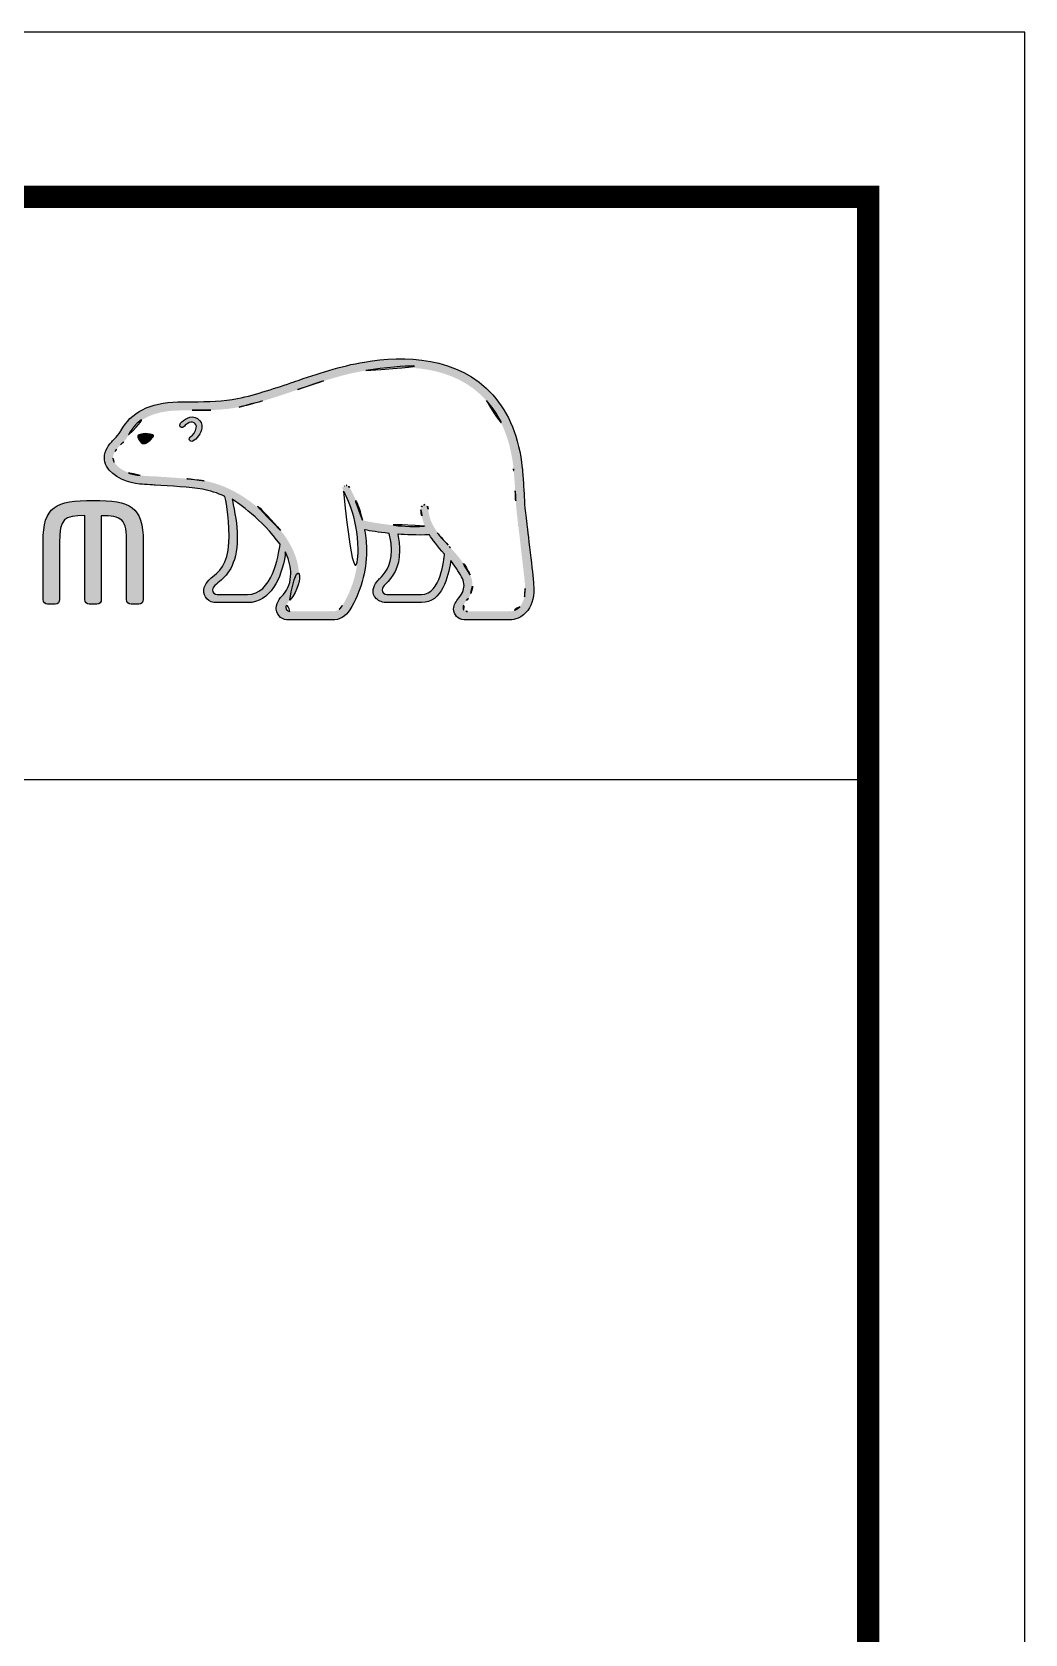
# Model space of a CAD drawing. Extents: x 16296660632 to 16296679194, y -37409619871 to -37409617011.
# Drawn here: x 16296679105.5 to 16296679194.4, y -37409617154.4 to -37409617010.8 of the extents above; entities that cross this region are included whole.
import ezdxf

# ---------------------------------------------------------------- set-up
doc = ezdxf.new("R2010")
doc.units = 0
doc.header["$LTSCALE"] = 10
doc.header["$MEASUREMENT"] = 0
doc.layers.get('0').update_dxf_attribs({"linetype": 'CONTINUOUS'})
doc.layers.add('레이어 1', color=7, linetype='CONTINUOUS')

msp = doc.modelspace()

# ---------------------------------------------------------------- hatches: boundary and pattern name
at = {"layer": '레이어 1'}
h = msp.add_hatch(color=5, dxfattribs=at)
h.dxf.hatch_style = 1
edge = h.paths.add_edge_path(flags=16)
edge.add_spline(control_points=[(16296679149.1553, -37409617062.320267), (16296679148.77717, -37409617062.738869), (16296679148.301979, -37409617062.742622), (16296679148.28142, -37409617062.742622), (16296679148.28142, -37409617062.742622), (16296679144.47489, -37409617062.742622), (16296679144.47489, -37409617062.742622), (16296679144.335039, -37409617062.742622), (16296679144.22817, -37409617062.707542), (16296679144.15897, -37409617062.639229), (16296679144.10121, -37409617062.582657), (16296679144.073139, -37409617062.496597), (16296679144.073139, -37409617062.389954), (16296679144.073139, -37409617062.175293), (16296679144.229851, -37409617061.977928), (16296679144.39632, -37409617061.76841), (16296679144.550659, -37409617061.570107), (16296679144.697281, -37409617061.382111), (16296679144.77936, -37409617061.151062), (16296679144.987711, -37409617060.590309), (16296679144.966419, -37409617059.992119), (16296679144.717621, -37409617059.465027), (16296679144.26815, -37409617058.511414), (16296679143.601271, -37409617057.762177), (16296679142.95492, -37409617057.038193), (16296679142.95492, -37409617057.038193), (16296679142.736019, -37409617056.797798), (16296679142.736019, -37409617056.795464), (16296679141.895821, -37409617055.859177), (16296679141.02754, -37409617054.890556), (16296679140.95904, -37409617053.577293), (16296679140.943371, -37409617053.317261), (16296679140.823179, -37409617053.160118), (16296679140.655979, -37409617053.167137), (16296679140.655979, -37409617053.167137), (16296679140.409719, -37409617053.285439), (16296679140.40436, -37409617053.285439), (16296679140.337709, -37409617053.358902), (16296679140.30052, -37409617053.4683), (16296679140.30052, -37409617053.594147), (16296679140.30052, -37409617053.594147), (16296679140.302641, -37409617053.638542), (16296679140.302641, -37409617053.63903), (16296679140.336309, -37409617054.113739), (16296679140.44949, -37409617054.579552), (16296679140.648491, -37409617055.063118), (16296679140.648491, -37409617055.063118), (16296679140.66791, -37409617055.111794), (16296679140.66791, -37409617055.111794), (16296679140.66791, -37409617055.111794), (16296679140.61644, -37409617055.113632), (16296679140.61644, -37409617055.113632), (16296679138.17275, -37409617055.210457), (16296679135.777031, -37409617054.749329), (16296679135.07246, -37409617054.579552), (16296679134.63796, -37409617052.831329), (16296679133.93318, -37409617051.672401), (16296679133.902769, -37409617051.623291), (16296679133.848049, -37409617051.532562), (16296679133.76059, -37409617051.462852), (16296679133.676399, -37409617051.43853), (16296679133.676399, -37409617051.43853), (16296679133.47061, -37409617051.469414), (16296679133.44537, -37409617051.472687), (16296679133.428061, -37409617051.498413), (16296679133.39205, -37409617051.547043), (16296679133.31254, -37409617051.653687), (16296679133.31254, -37409617051.653687), (16296679133.30274, -37409617051.739273), (16296679133.30274, -37409617051.739273), (16296679133.30274, -37409617051.739273), (16296679133.36772, -37409617051.969368), (16296679133.36772, -37409617051.969368), (16296679133.421049, -37409617052.061508), (16296679134.67585, -37409617054.259659), (16296679134.67585, -37409617057.171043), (16296679134.67585, -37409617058.966949), (16296679134.203951, -37409617060.661377), (16296679133.27326, -37409617062.20665), (16296679133.050871, -37409617062.577507), (16296679132.75786, -37409617062.742622), (16296679132.321989, -37409617062.742622), (16296679132.321989, -37409617062.742622), (16296679128.569691, -37409617062.742622), (16296679128.569691, -37409617062.742622), (16296679128.445299, -37409617062.742622), (16296679128.18573, -37409617062.655144), (16296679128.18573, -37409617062.383873), (16296679128.18573, -37409617062.234207), (16296679128.3244, -37409617061.988678), (16296679128.55546, -37409617061.730049), (16296679130.11915, -37409617059.988853), (16296679129.216999, -37409617057.269234), (16296679127.71735, -37409617055.477509), (16296679126.26889, -37409617053.749397), (16296679123.904961, -37409617051.574638), (16296679120.869659, -37409617051.034447), (16296679119.79397, -37409617050.846458), (16296679118.02636, -37409617050.741707), (16296679116.5987, -37409617050.657021), (16296679116.5987, -37409617050.657021), (16296679115.155661, -37409617050.571449), (16296679115.155661, -37409617050.571449), (16296679114.415079, -37409617050.514847), (16296679113.19113, -37409617050.059341), (16296679112.818609, -37409617049.354027), (16296679112.66124, -37409617049.061722), (16296679112.67901, -37409617048.765228), (16296679112.87636, -37409617048.424294), (16296679113.000549, -37409617048.218521), (16296679113.171021, -37409617048.041718), (16296679113.38546, -37409617047.826561), (16296679113.622561, -37409617047.586662), (16296679113.86647, -37409617047.33831), (16296679114.056379, -37409617047.010918), (16296679114.056379, -37409617047.010918), (16296679114.110849, -37409617046.908524), (16296679114.110849, -37409617046.908524), (16296679114.835529, -37409617045.522278), (16296679116.328381, -37409617044.790329), (16296679118.549681, -37409617044.731422), (16296679118.549681, -37409617044.731422), (16296679119.802401, -37409617044.717377), (16296679119.802401, -37409617044.717377), (16296679121.17787, -37409617044.710381), (16296679122.738569, -37409617044.702423), (16296679124.020941, -37409617044.426468), (16296679125.82202, -37409617044.039238), (16296679127.628929, -37409617043.421883), (16296679129.22353, -37409617042.878433), (16296679129.22353, -37409617042.878433), (16296679129.274509, -37409617042.861603), (16296679129.274509, -37409617042.861603), (16296679131.246759, -37409617042.187187), (16296679133.28636, -37409617041.489838), (16296679135.3713, -37409617041.150307), (16296679138.70804, -37409617040.597977), (16296679143.29022, -37409617040.616211), (16296679146.173071, -37409617043.852631), (16296679147.505541, -37409617045.351067), (16296679148.326321, -37409617047.411728), (16296679148.608801, -37409617049.978889), (16296679148.608801, -37409617049.978889), (16296679148.59807, -37409617049.970467), (16296679148.588209, -37409617049.961601), (16296679148.61112, -37409617050.012527), (16296679148.63266, -37409617050.300667), (16296679148.75144, -37409617051.93383), (16296679148.785589, -37409617052.71907), (16296679148.821621, -37409617053.530983), (16296679149.026911, -37409617055.037422), (16296679149.026911, -37409617055.037422), (16296679149.608721, -37409617060.075363), (16296679149.608721, -37409617060.075363), (16296679149.608721, -37409617060.075363), (16296679149.64333, -37409617060.687576), (16296679149.64333, -37409617060.687576), (16296679149.64333, -37409617061.410637), (16296679149.47965, -37409617061.960167), (16296679149.1553, -37409617062.320267)], knot_values=[0, 0, 0, 0, 1, 1, 1, 2, 2, 2, 3, 3, 3, 4, 4, 4, 5, 5, 5, 6, 6, 6, 7, 7, 7, 8, 8, 8, 9, 9, 9, 10, 10, 10, 11, 11, 11, 12, 12, 12, 13, 13, 13, 14, 14, 14, 15, 15, 15, 16, 16, 16, 17, 17, 17, 18, 18, 18, 19, 19, 19, 20, 20, 20, 21, 21, 21, 22, 22, 22, 23, 23, 23, 24, 24, 24, 25, 25, 25, 26, 26, 26, 27, 27, 27, 28, 28, 28, 29, 29, 29, 30, 30, 30, 31, 31, 31, 32, 32, 32, 33, 33, 33, 34, 34, 34, 35, 35, 35, 36, 36, 36, 37, 37, 37, 38, 38, 38, 39, 39, 39, 40, 40, 40, 41, 41, 41, 42, 42, 42, 43, 43, 43, 44, 44, 44, 45, 45, 45, 46, 46, 46, 47, 47, 47, 48, 48, 48, 49, 49, 49, 50, 50, 50, 51, 51, 51, 52, 52, 52, 53, 53, 53, 53], degree=3, periodic=0)
edge = h.paths.add_edge_path(flags=16)
edge.add_spline(control_points=[(16296679140.355709, -37409617061.231491), (16296679140.355709, -37409617061.231491), (16296679137.25049, -37409617061.231491), (16296679137.25049, -37409617061.231491), (16296679137.020861, -37409617061.231491), (16296679136.83939, -37409617061.048157), (16296679136.83939, -37409617060.814308), (16296679136.83939, -37409617060.6511), (16296679136.9811, -37409617060.443451), (16296679137.11511, -37409617060.300797), (16296679137.746731, -37409617059.696068), (16296679138.39282, -37409617058.863602), (16296679138.39282, -37409617057.283257), (16296679138.39282, -37409617057.283257), (16296679138.352831, -37409617056.565361), (16296679138.352831, -37409617056.562569), (16296679138.352831, -37409617056.562569), (16296679138.23871, -37409617055.864281), (16296679138.23871, -37409617055.864281), (16296679138.23871, -37409617055.864281), (16296679138.230749, -37409617055.820297), (16296679138.230749, -37409617055.820297), (16296679138.230749, -37409617055.820297), (16296679138.27659, -37409617055.823601), (16296679138.27659, -37409617055.823601), (16296679138.85561, -37409617055.865211), (16296679139.982269, -37409617055.927887), (16296679141.057949, -37409617055.876923), (16296679141.331079, -37409617056.311394), (16296679141.771179, -37409617056.870293), (16296679142.41379, -37409617057.614853), (16296679142.3843, -37409617057.985283), (16296679142.077511, -37409617061.231491), (16296679140.355709, -37409617061.231491)], knot_values=[0, 0, 0, 0, 1, 1, 1, 2, 2, 2, 3, 3, 3, 4, 4, 4, 5, 5, 5, 6, 6, 6, 7, 7, 7, 8, 8, 8, 9, 9, 9, 10, 10, 10, 11, 11, 11, 11], degree=3, periodic=0)
edge = h.paths.add_edge_path(flags=16)
edge.add_spline(control_points=[(16296679124.774389, -37409617061.231491), (16296679124.774389, -37409617061.231491), (16296679122.04871, -37409617061.231491), (16296679122.04871, -37409617061.231491), (16296679121.84433, -37409617061.231491), (16296679121.6245, -37409617061.063133), (16296679121.6245, -37409617060.814308), (16296679121.6245, -37409617060.663277), (16296679121.75124, -37409617060.476173), (16296679121.98229, -37409617060.290489), (16296679122.672131, -37409617059.740967), (16296679123.717421, -37409617058.909401), (16296679123.83061, -37409617056.61351), (16296679123.83061, -37409617056.61351), (16296679123.84626, -37409617055.987267), (16296679123.84626, -37409617055.987267), (16296679123.84626, -37409617055.010742), (16296679123.62248, -37409617053.831734), (16296679123.41017, -37409617052.778008), (16296679123.41017, -37409617052.778008), (16296679123.37553, -37409617052.670464), (16296679123.37553, -37409617052.670464), (16296679123.37553, -37409617052.670464), (16296679123.46487, -37409617052.740143), (16296679123.46487, -37409617052.740143), (16296679123.871281, -37409617052.990341), (16296679126.09749, -37409617054.4991), (16296679127.67737, -37409617056.728127), (16296679127.5464, -37409617057.783218), (16296679126.9515, -37409617061.231491), (16296679124.774389, -37409617061.231491)], knot_values=[0, 0, 0, 0, 1, 1, 1, 2, 2, 2, 3, 3, 3, 4, 4, 4, 5, 5, 5, 6, 6, 6, 7, 7, 7, 8, 8, 8, 9, 9, 9, 10, 10, 10, 10], degree=3, periodic=0)
edge = h.paths.add_edge_path()
edge.add_spline(control_points=[(16296679150.37808, -37409617059.999153), (16296679150.377119, -37409617059.992119), (16296679149.79907, -37409617054.932663), (16296679149.79907, -37409617054.932663), (16296679149.585079, -37409617053.420624), (16296679149.55422, -37409617052.614319), (16296679149.526409, -37409617051.899696), (16296679149.526409, -37409617051.899696), (16296679149.38331, -37409617049.902184), (16296679149.38331, -37409617049.900772), (16296679149.07884, -37409617047.166679), (16296679148.193979, -37409617044.958237), (16296679146.752069, -37409617043.343307), (16296679143.63726, -37409617039.843559), (16296679138.774929, -37409617039.80661), (16296679135.242929, -37409617040.388901), (16296679133.07683, -37409617040.747162), (16296679131.006371, -37409617041.45385), (16296679129.004629, -37409617042.138527), (16296679129.004629, -37409617042.138527), (16296679128.940121, -37409617042.161438), (16296679128.940121, -37409617042.161438), (16296679127.37524, -37409617042.695068), (16296679125.59939, -37409617043.302628), (16296679123.856791, -37409617043.673927), (16296679122.65951, -37409617043.929771), (16296679121.160101, -37409617043.941467), (16296679119.835581, -37409617043.948486), (16296679119.835581, -37409617043.948486), (16296679118.52467, -37409617043.964394), (16296679118.52467, -37409617043.964394), (16296679116.00569, -37409617044.026604), (16296679114.289949, -37409617044.898857), (16296679113.42334, -37409617046.55587), (16296679113.42334, -37409617046.55587), (16296679113.384291, -37409617046.627403), (16296679113.384291, -37409617046.627403), (16296679113.24094, -37409617046.878593), (16296679113.02837, -37409617047.091843), (16296679112.83803, -37409617047.282669), (16296679112.62826, -37409617047.494057), (16296679112.391859, -37409617047.731163), (16296679112.211321, -37409617048.037956), (16296679112.030069, -37409617048.345261), (16296679111.93866, -37409617048.656723), (16296679111.93866, -37409617048.962578), (16296679111.93866, -37409617049.219833), (16296679112.003189, -37409617049.472366), (16296679112.132759, -37409617049.713699), (16296679112.668261, -37409617050.724861), (16296679114.19573, -37409617051.270622), (16296679115.107241, -37409617051.33564), (16296679115.107241, -37409617051.33564), (16296679116.449039, -37409617051.419838), (16296679116.481079, -37409617051.422653), (16296679117.82266, -37409617051.498413), (16296679119.65996, -37409617051.604568), (16296679120.73263, -37409617051.793991), (16296679121.359819, -37409617051.904839), (16296679122.072559, -37409617052.129784), (16296679122.729191, -37409617052.438942), (16296679122.77597, -37409617052.609177), (16296679123.116899, -37409617054.124969), (16296679123.116899, -37409617055.988213), (16296679123.116899, -37409617055.988213), (16296679123.102409, -37409617056.579399), (16296679123.102409, -37409617056.579399), (16296679123.0035, -37409617058.544144), (16296679122.146919, -37409617059.230713), (16296679121.519279, -37409617059.733017), (16296679121.45566, -37409617059.783073), (16296679120.89632, -37409617060.247467), (16296679120.856091, -37409617060.806374), (16296679120.82757, -37409617061.122528), (16296679120.918051, -37409617061.410637), (16296679121.11006, -37409617061.617813), (16296679121.318159, -37409617061.8423), (16296679121.634569, -37409617061.955933), (16296679122.04871, -37409617061.955933), (16296679122.04871, -37409617061.955933), (16296679124.774389, -37409617061.955933), (16296679124.774389, -37409617061.955933), (16296679126.81447, -37409617061.955933), (16296679127.82374, -37409617059.759216), (16296679128.13077, -37409617057.70137), (16296679128.13077, -37409617057.70137), (16296679128.137091, -37409617057.411873), (16296679128.137091, -37409617057.411873), (16296679128.137091, -37409617057.411873), (16296679128.221291, -37409617057.556847), (16296679128.221291, -37409617057.556847), (16296679128.482929, -37409617058.139107), (16296679128.640341, -37409617058.835052), (16296679128.640341, -37409617059.359306), (16296679128.640341, -37409617060.095009), (16296679128.41256, -37409617060.737633), (16296679127.979931, -37409617061.216507), (16296679127.870741, -37409617061.324577), (16296679127.32518, -37409617061.889999), (16296679127.32518, -37409617062.454514), (16296679127.32518, -37409617062.454514), (16296679127.330099, -37409617062.547592), (16296679127.330099, -37409617062.547592), (16296679127.40749, -37409617063.214523), (16296679127.947201, -37409617063.512421), (16296679128.448561, -37409617063.512421), (16296679128.448561, -37409617063.512421), (16296679132.321989, -37409617063.512421), (16296679132.321989, -37409617063.512421), (16296679133.021179, -37409617063.512421), (16296679133.578409, -37409617063.197647), (16296679133.93643, -37409617062.603706), (16296679134.922119, -37409617060.967247), (16296679135.421591, -37409617059.190033), (16296679135.421591, -37409617057.323013), (16296679135.421591, -37409617056.740257), (16296679135.36664, -37409617056.118248), (16296679135.259069, -37409617055.472816), (16296679135.259069, -37409617055.472816), (16296679135.24972, -37409617055.421379), (16296679135.24972, -37409617055.421379), (16296679135.24972, -37409617055.421379), (16296679135.301149, -37409617055.432137), (16296679135.301149, -37409617055.432137), (16296679135.7672, -37409617055.522408), (16296679136.51692, -37409617055.652412), (16296679137.44339, -37409617055.752502), (16296679137.44339, -37409617055.752502), (16296679137.47032, -37409617055.755783), (16296679137.47032, -37409617055.755783), (16296679137.47032, -37409617055.755783), (16296679137.594959, -37409617056.465736), (16296679137.594959, -37409617056.465736), (16296679137.594959, -37409617056.465736), (16296679137.62229, -37409617056.634087), (16296679137.62229, -37409617056.636902), (16296679137.62229, -37409617056.636902), (16296679137.65925, -37409617057.26503), (16296679137.65925, -37409617057.26503), (16296679137.65925, -37409617058.772392), (16296679136.974541, -37409617059.428093), (16296679136.60648, -37409617059.779778), (16296679136.60132, -37409617059.784477), (16296679136.087811, -37409617060.306389), (16296679136.03216, -37409617060.769409), (16296679136.03216, -37409617060.769409), (16296679136.01438, -37409617060.911598), (16296679136.01438, -37409617060.911598), (16296679136.01438, -37409617061.057053), (16296679136.051781, -37409617061.342339), (16296679136.30621, -37409617061.605186), (16296679136.530251, -37409617061.838577), (16296679136.877041, -37409617061.955933), (16296679137.338181, -37409617061.955933), (16296679137.338181, -37409617061.955933), (16296679140.355709, -37409617061.955933), (16296679140.355709, -37409617061.955933), (16296679142.18836, -37409617061.955933), (16296679142.74, -37409617059.625931), (16296679142.962379, -37409617058.320107), (16296679142.962379, -37409617058.320107), (16296679142.9727, -37409617058.18544), (16296679142.9727, -37409617058.18544), (16296679142.9727, -37409617058.18544), (16296679143.04517, -37409617058.284119), (16296679143.04517, -37409617058.284119), (16296679143.467739, -37409617058.82383), (16296679143.838369, -37409617059.423866), (16296679144.016781, -37409617059.797112), (16296679144.11055, -37409617059.991173), (16296679144.16107, -37409617060.206787), (16296679144.16107, -37409617060.422867), (16296679144.16107, -37409617060.422867), (16296679144.092791, -37409617060.859688), (16296679144.092791, -37409617060.859688), (16296679144.022169, -37409617061.096802), (16296679143.86035, -37409617061.315224), (16296679143.70204, -37409617061.526611), (16296679143.46981, -37409617061.82827), (16296679143.23035, -37409617062.141144), (16296679143.23035, -37409617062.520912), (16296679143.23035, -37409617062.520912), (16296679143.252831, -37409617062.729973), (16296679143.252831, -37409617062.729973), (16296679143.36318, -37409617063.234154), (16296679143.77173, -37409617063.512421), (16296679144.402399, -37409617063.512421), (16296679144.402399, -37409617063.512421), (16296679148.279551, -37409617063.512421), (16296679148.279551, -37409617063.512421), (16296679148.364651, -37409617063.512421), (16296679149.12233, -37409617063.493713), (16296679149.715811, -37409617062.85157), (16296679150.189569, -37409617062.338539), (16296679150.419689, -37409617061.633217), (16296679150.419689, -37409617060.69693), (16296679150.419689, -37409617060.69693), (16296679150.378531, -37409617060.002403), (16296679150.37808, -37409617059.999153)], knot_values=[0, 0, 0, 0, 1, 1, 1, 2, 2, 2, 3, 3, 3, 4, 4, 4, 5, 5, 5, 6, 6, 6, 7, 7, 7, 8, 8, 8, 9, 9, 9, 10, 10, 10, 11, 11, 11, 12, 12, 12, 13, 13, 13, 14, 14, 14, 15, 15, 15, 16, 16, 16, 17, 17, 17, 18, 18, 18, 19, 19, 19, 20, 20, 20, 21, 21, 21, 22, 22, 22, 23, 23, 23, 24, 24, 24, 25, 25, 25, 26, 26, 26, 27, 27, 27, 28, 28, 28, 29, 29, 29, 30, 30, 30, 31, 31, 31, 32, 32, 32, 33, 33, 33, 34, 34, 34, 35, 35, 35, 36, 36, 36, 37, 37, 37, 38, 38, 38, 39, 39, 39, 40, 40, 40, 41, 41, 41, 42, 42, 42, 43, 43, 43, 44, 44, 44, 45, 45, 45, 46, 46, 46, 47, 47, 47, 48, 48, 48, 49, 49, 49, 50, 50, 50, 51, 51, 51, 52, 52, 52, 53, 53, 53, 54, 54, 54, 55, 55, 55, 56, 56, 56, 57, 57, 57, 58, 58, 58, 59, 59, 59, 60, 60, 60, 61, 61, 61, 62, 62, 62, 63, 63, 63, 64, 64, 64, 65, 65, 65, 66, 66, 66, 66], degree=3, periodic=0)
edge = h.paths.add_edge_path(flags=0)
edge.add_spline(control_points=[(16296679115.0413, -37409617046.914574), (16296679115.0413, -37409617046.914574), (16296679115.605339, -37409617046.659691), (16296679116.304079, -37409617046.929077), (16296679116.304079, -37409617046.929077), (16296679116.390591, -37409617046.966019), (16296679116.27788, -37409617047.125511), (16296679115.937639, -37409617047.582916), (16296679115.602301, -37409617047.68161), (16296679115.602301, -37409617047.68161), (16296679115.602301, -37409617047.68161), (16296679115.35935, -37409617047.767181), (16296679115.22279, -37409617047.601608), (16296679114.94684, -37409617047.277992), (16296679114.938431, -37409617047.089508), (16296679114.938431, -37409617047.089508), (16296679114.938431, -37409617047.089508), (16296679114.909889, -37409617046.949661), (16296679115.0413, -37409617046.914574)], knot_values=[0, 0, 0, 0, 1, 1, 1, 2, 2, 2, 3, 3, 3, 4, 4, 4, 5, 5, 5, 6, 6, 6, 6], degree=3, periodic=0)
edge = h.paths.add_edge_path(flags=0)
edge.add_spline(control_points=[(16296679118.76342, -37409617045.877243), (16296679118.678989, -37409617045.969391), (16296679118.672449, -37409617046.122803), (16296679118.76342, -37409617046.20369), (16296679118.85042, -37409617046.282257), (16296679119.00123, -37409617046.261703), (16296679119.085421, -37409617046.169113), (16296679119.13032, -37409617046.122803), (16296679119.59334, -37409617045.573257), (16296679119.992741, -37409617045.854332), (16296679120.138651, -37409617045.959106), (16296679120.19899, -37409617046.107826), (16296679120.177481, -37409617046.300034), (16296679120.143339, -37409617046.608231), (16296679119.87606, -37409617046.958092), (16296679119.68922, -37409617047.077812), (16296679119.58469, -37409617047.141434), (16296679119.515711, -37409617047.277992), (16296679119.565269, -37409617047.388367), (16296679119.614389, -37409617047.49826), (16296679119.754219, -37409617047.531021), (16296679119.866461, -37409617047.478622), (16296679120.20085, -37409617047.318672), (16296679120.622499, -37409617046.784569), (16296679120.68025, -37409617046.286484), (16296679120.71859, -37409617045.939453), (16296679120.562851, -37409617045.656036), (16296679120.285509, -37409617045.464767), (16296679119.68922, -37409617045.041489), (16296679119.01339, -37409617045.607849), (16296679118.76342, -37409617045.877243)], knot_values=[0, 0, 0, 0, 1, 1, 1, 2, 2, 2, 3, 3, 3, 4, 4, 4, 5, 5, 5, 6, 6, 6, 7, 7, 7, 8, 8, 8, 9, 9, 9, 10, 10, 10, 10], degree=3, periodic=0)
edge = h.paths.add_edge_path(flags=0)
edge.add_spline(control_points=[(16296679118.68718, -37409617046.290222), (16296679118.68718, -37409617046.290222), (16296679118.68718, -37409617046.290222), (16296679118.68718, -37409617046.290222), (16296679118.68718, -37409617046.290222), (16296679118.68718, -37409617046.290222), (16296679118.68718, -37409617046.290222)], knot_values=[0, 0, 0, 0, 1, 1, 1, 2, 2, 2, 2], degree=3, periodic=0)
h = msp.add_hatch(color=5, dxfattribs=at)
h.dxf.hatch_style = 2
edge = h.paths.add_edge_path()
edge.add_spline(control_points=[(16296679118.76342, -37409617045.877243), (16296679118.678989, -37409617045.969391), (16296679118.672449, -37409617046.122803), (16296679118.76342, -37409617046.20369), (16296679118.85042, -37409617046.282257), (16296679119.00123, -37409617046.261703), (16296679119.085421, -37409617046.169113), (16296679119.13032, -37409617046.122803), (16296679119.59334, -37409617045.573257), (16296679119.992741, -37409617045.854332), (16296679120.138651, -37409617045.959106), (16296679120.19899, -37409617046.107826), (16296679120.177481, -37409617046.300034), (16296679120.143339, -37409617046.608231), (16296679119.87606, -37409617046.958092), (16296679119.68922, -37409617047.077812), (16296679119.58469, -37409617047.141434), (16296679119.515711, -37409617047.277992), (16296679119.565269, -37409617047.388367), (16296679119.614389, -37409617047.49826), (16296679119.754219, -37409617047.531021), (16296679119.866461, -37409617047.478622), (16296679120.20085, -37409617047.318672), (16296679120.622499, -37409617046.784569), (16296679120.68025, -37409617046.286484), (16296679120.71859, -37409617045.939453), (16296679120.562851, -37409617045.656036), (16296679120.285509, -37409617045.464767), (16296679119.68922, -37409617045.041489), (16296679119.01339, -37409617045.607849), (16296679118.76342, -37409617045.877243)], knot_values=[0, 0, 0, 0, 1, 1, 1, 2, 2, 2, 3, 3, 3, 4, 4, 4, 5, 5, 5, 6, 6, 6, 7, 7, 7, 8, 8, 8, 9, 9, 9, 10, 10, 10, 10], degree=3, periodic=0)
h = msp.add_hatch(color=5, dxfattribs=at)
h.dxf.hatch_style = 2
edge = h.paths.add_edge_path()
edge.add_spline(control_points=[(16296679115.0413, -37409617046.914574), (16296679115.0413, -37409617046.914574), (16296679115.605339, -37409617046.659691), (16296679116.304079, -37409617046.929077), (16296679116.304079, -37409617046.929077), (16296679116.390591, -37409617046.966019), (16296679116.27788, -37409617047.125511), (16296679115.937639, -37409617047.582916), (16296679115.602301, -37409617047.68161), (16296679115.602301, -37409617047.68161), (16296679115.602301, -37409617047.68161), (16296679115.35935, -37409617047.767181), (16296679115.22279, -37409617047.601608), (16296679114.94684, -37409617047.277992), (16296679114.938431, -37409617047.089508), (16296679114.938431, -37409617047.089508), (16296679114.938431, -37409617047.089508), (16296679114.909889, -37409617046.949661), (16296679115.0413, -37409617046.914574)], knot_values=[0, 0, 0, 0, 1, 1, 1, 2, 2, 2, 3, 3, 3, 4, 4, 4, 5, 5, 5, 6, 6, 6, 6], degree=3, periodic=0)
h = msp.add_hatch(color=5, dxfattribs=at)
h.dxf.hatch_style = 2
edge = h.paths.add_edge_path()
edge.add_spline(control_points=[(16296679106.44565, -37409617056.48304), (16296679106.44565, -37409617056.48304), (16296679106.44565, -37409617061.683769), (16296679106.44565, -37409617061.683769), (16296679106.44565, -37409617061.908707), (16296679106.622419, -37409617062.091568), (16296679106.839451, -37409617062.091568), (16296679106.839451, -37409617062.091568), (16296679107.535351, -37409617062.091568), (16296679107.535351, -37409617062.091568), (16296679107.78089, -37409617062.091568), (16296679107.92775, -37409617061.884857), (16296679107.92775, -37409617061.683769), (16296679107.92775, -37409617061.683769), (16296679107.92775, -37409617056.611656), (16296679107.92775, -37409617056.611656), (16296679107.92775, -37409617054.375153), (16296679108.307051, -37409617054.1577), (16296679110.19838, -37409617054.15255), (16296679110.19838, -37409617054.290047), (16296679110.19838, -37409617061.683769), (16296679110.19838, -37409617061.683769), (16296679110.19838, -37409617061.91713), (16296679110.366289, -37409617062.091568), (16296679110.588909, -37409617062.091568), (16296679110.588909, -37409617062.091568), (16296679111.27268, -37409617062.091568), (16296679111.27268, -37409617062.091568), (16296679111.51726, -37409617062.091568), (16296679111.66367, -37409617061.884857), (16296679111.66367, -37409617061.683769), (16296679111.66367, -37409617061.683769), (16296679111.66367, -37409617054.312973), (16296679111.66367, -37409617054.167053), (16296679112.548519, -37409617054.170311), (16296679113.17009, -37409617054.243271), (16296679113.50659, -37409617054.579552), (16296679113.86109, -37409617054.933571), (16296679113.930321, -37409617055.593964), (16296679113.930321, -37409617056.611656), (16296679113.930321, -37409617056.611656), (16296679113.930321, -37409617061.683769), (16296679113.930321, -37409617061.683769), (16296679113.930321, -37409617061.90451), (16296679114.11109, -37409617062.091568), (16296679114.32482, -37409617062.091568), (16296679114.32482, -37409617062.091568), (16296679115.02401, -37409617062.091568), (16296679115.02401, -37409617062.091568), (16296679115.2665, -37409617062.091568), (16296679115.416389, -37409617061.88018), (16296679115.416389, -37409617061.683769), (16296679115.416389, -37409617061.683769), (16296679115.416389, -37409617056.48304), (16296679115.416389, -37409617056.48304), (16296679115.416389, -37409617053.330833), (16296679114.29862, -37409617052.796707), (16296679110.939211, -37409617052.796707), (16296679107.567631, -37409617052.796707), (16296679106.44565, -37409617053.330833), (16296679106.44565, -37409617056.48304)], knot_values=[0, 0, 0, 0, 1, 1, 1, 2, 2, 2, 3, 3, 3, 4, 4, 4, 5, 5, 5, 6, 6, 6, 7, 7, 7, 8, 8, 8, 9, 9, 9, 10, 10, 10, 11, 11, 11, 12, 12, 12, 13, 13, 13, 14, 14, 14, 15, 15, 15, 16, 16, 16, 17, 17, 17, 18, 18, 18, 19, 19, 19, 20, 20, 20, 20], degree=3, periodic=0)

# ---------------------------------------------------------------- linework, layer by layer
at = {"color": 5}
msp.add_line((16296679124.65361, -37409617061.955948), (16296679124.65361, -37409617061.955948), dxfattribs=at)
at = {"color": 5, "ltscale": 40}
msp.add_line((16296679180.380671, -37409617077.829491), (16296679041.65653, -37409617077.829491), dxfattribs=at)
at = {"ltscale": 0.5}
msp.add_lwpolyline([(16296678326.422911, -37409617646.81292), (16296679194.422911, -37409617646.81292), (16296679194.422911, -37409617010.81292), (16296678326.422911, -37409617010.81292)], close=True, dxfattribs=at)
at = {"color": 5, "linetype": 'ByBlock', "lineweight": 200, "const_width": 2}
msp.add_lwpolyline([(16296678340.380501, -37409617619.579964), (16296679180.380501, -37409617619.579964), (16296679180.380501, -37409617025.579964), (16296678340.380501, -37409617025.579964)], close=True, dxfattribs=at)
at = {"layer": '레이어 1', "color": 5}
for points, knots in [([(16296679150.37808, -37409617059.999161), (16296679150.377119, -37409617059.992126), (16296679149.79907, -37409617054.932671), (16296679149.79907, -37409617054.932671), (16296679149.585079, -37409617053.420631), (16296679149.55422, -37409617052.614326), (16296679149.526409, -37409617051.899719), (16296679149.526409, -37409617051.899719), (16296679149.38331, -37409617049.902184), (16296679149.38331, -37409617049.90078), (16296679149.07884, -37409617047.166687), (16296679148.193979, -37409617044.958252), (16296679146.752069, -37409617043.343323), (16296679143.63726, -37409617039.843567), (16296679138.774929, -37409617039.806618), (16296679135.242929, -37409617040.388924), (16296679133.07683, -37409617040.747177), (16296679131.006371, -37409617041.453873), (16296679129.004629, -37409617042.13855), (16296679129.004629, -37409617042.13855), (16296679128.940121, -37409617042.161453), (16296679128.940121, -37409617042.161453), (16296679127.37524, -37409617042.695091), (16296679125.59939, -37409617043.302643), (16296679123.856791, -37409617043.673943), (16296679122.65951, -37409617043.929787), (16296679121.160101, -37409617043.941483), (16296679119.835581, -37409617043.948509), (16296679119.835581, -37409617043.948509), (16296679118.52467, -37409617043.964401), (16296679118.52467, -37409617043.964401), (16296679116.00569, -37409617044.026611), (16296679114.289949, -37409617044.898872), (16296679113.42334, -37409617046.555893), (16296679113.42334, -37409617046.555893), (16296679113.384291, -37409617046.627411), (16296679113.384291, -37409617046.627411), (16296679113.24094, -37409617046.878593), (16296679113.02837, -37409617047.091858), (16296679112.83803, -37409617047.282677), (16296679112.62826, -37409617047.49408), (16296679112.391859, -37409617047.731171), (16296679112.211321, -37409617048.037979), (16296679112.030069, -37409617048.345284), (16296679111.93866, -37409617048.656738), (16296679111.93866, -37409617048.962608), (16296679111.93866, -37409617049.219833), (16296679112.003189, -37409617049.472397), (16296679112.132759, -37409617049.713707), (16296679112.668261, -37409617050.724876), (16296679114.19573, -37409617051.270638), (16296679115.107241, -37409617051.335663), (16296679115.107241, -37409617051.335663), (16296679116.449039, -37409617051.419853), (16296679116.481079, -37409617051.422653), (16296679117.82266, -37409617051.498413), (16296679119.65996, -37409617051.604584), (16296679120.73263, -37409617051.793999), (16296679121.359819, -37409617051.904846), (16296679122.072559, -37409617052.129791), (16296679122.729191, -37409617052.43895), (16296679122.77597, -37409617052.6092), (16296679123.116899, -37409617054.124977), (16296679123.116899, -37409617055.988243), (16296679123.116899, -37409617055.988243), (16296679123.102409, -37409617056.579407), (16296679123.102409, -37409617056.579407), (16296679123.0035, -37409617058.544159), (16296679122.146919, -37409617059.230721), (16296679121.519279, -37409617059.73304), (16296679121.45566, -37409617059.783081), (16296679120.89632, -37409617060.24749), (16296679120.856091, -37409617060.806381), (16296679120.82757, -37409617061.122543), (16296679120.918051, -37409617061.410652), (16296679121.11006, -37409617061.617821), (16296679121.318159, -37409617061.842323), (16296679121.634569, -37409617061.955948), (16296679122.04871, -37409617061.955948), (16296679122.04871, -37409617061.955948), (16296679124.774389, -37409617061.955948), (16296679124.774389, -37409617061.955948), (16296679126.81447, -37409617061.955948), (16296679127.82374, -37409617059.759232), (16296679128.13077, -37409617057.701393), (16296679128.13077, -37409617057.701393), (16296679128.137091, -37409617057.411888), (16296679128.137091, -37409617057.411888), (16296679128.137091, -37409617057.411888), (16296679128.221291, -37409617057.556862), (16296679128.221291, -37409617057.556862), (16296679128.482929, -37409617058.13913), (16296679128.640341, -37409617058.835068), (16296679128.640341, -37409617059.359306), (16296679128.640341, -37409617060.095016), (16296679128.41256, -37409617060.737633), (16296679127.979931, -37409617061.21653), (16296679127.870741, -37409617061.324593), (16296679127.32518, -37409617061.890007), (16296679127.32518, -37409617062.454521), (16296679127.32518, -37409617062.454521), (16296679127.330099, -37409617062.5476), (16296679127.330099, -37409617062.5476), (16296679127.40749, -37409617063.214531), (16296679127.947201, -37409617063.512444), (16296679128.448561, -37409617063.512444), (16296679128.448561, -37409617063.512444), (16296679132.321989, -37409617063.512444), (16296679132.321989, -37409617063.512444), (16296679133.021179, -37409617063.512444), (16296679133.578409, -37409617063.197662), (16296679133.93643, -37409617062.603729), (16296679134.922119, -37409617060.967262), (16296679135.421591, -37409617059.190041), (16296679135.421591, -37409617057.323021), (16296679135.421591, -37409617056.74028), (16296679135.36664, -37409617056.118263), (16296679135.259069, -37409617055.472839), (16296679135.259069, -37409617055.472839), (16296679135.24972, -37409617055.421387), (16296679135.24972, -37409617055.421387), (16296679135.24972, -37409617055.421387), (16296679135.301149, -37409617055.432159), (16296679135.301149, -37409617055.432159), (16296679135.7672, -37409617055.522423), (16296679136.51692, -37409617055.652428), (16296679137.44339, -37409617055.75251), (16296679137.44339, -37409617055.75251), (16296679137.47032, -37409617055.755814), (16296679137.47032, -37409617055.755814), (16296679137.47032, -37409617055.755814), (16296679137.594959, -37409617056.465767), (16296679137.594959, -37409617056.465767), (16296679137.594959, -37409617056.465767), (16296679137.62229, -37409617056.634109), (16296679137.62229, -37409617056.636917), (16296679137.62229, -37409617056.636917), (16296679137.65925, -37409617057.265038), (16296679137.65925, -37409617057.265038), (16296679137.65925, -37409617058.772423), (16296679136.974541, -37409617059.428101), (16296679136.60648, -37409617059.779793), (16296679136.60132, -37409617059.784477), (16296679136.087811, -37409617060.306396), (16296679136.03216, -37409617060.769417), (16296679136.03216, -37409617060.769417), (16296679136.01438, -37409617060.911629), (16296679136.01438, -37409617060.911629), (16296679136.01438, -37409617061.057068), (16296679136.051781, -37409617061.342346), (16296679136.30621, -37409617061.605217), (16296679136.530251, -37409617061.838577), (16296679136.877041, -37409617061.955948), (16296679137.338181, -37409617061.955948), (16296679137.338181, -37409617061.955948), (16296679140.355709, -37409617061.955948), (16296679140.355709, -37409617061.955948), (16296679142.18836, -37409617061.955948), (16296679142.74, -37409617059.625938), (16296679142.962379, -37409617058.320137), (16296679142.962379, -37409617058.320137), (16296679142.9727, -37409617058.185448), (16296679142.9727, -37409617058.185448), (16296679142.9727, -37409617058.185448), (16296679143.04517, -37409617058.284126), (16296679143.04517, -37409617058.284126), (16296679143.467739, -37409617058.823837), (16296679143.838369, -37409617059.423882), (16296679144.016781, -37409617059.797119), (16296679144.11055, -37409617059.991188), (16296679144.16107, -37409617060.20681), (16296679144.16107, -37409617060.422882), (16296679144.16107, -37409617060.422882), (16296679144.092791, -37409617060.859703), (16296679144.092791, -37409617060.859703), (16296679144.022169, -37409617061.096809), (16296679143.86035, -37409617061.315231), (16296679143.70204, -37409617061.526627), (16296679143.46981, -37409617061.828293), (16296679143.23035, -37409617062.141159), (16296679143.23035, -37409617062.520943), (16296679143.23035, -37409617062.520943), (16296679143.252831, -37409617062.730003), (16296679143.252831, -37409617062.730003), (16296679143.36318, -37409617063.234169), (16296679143.77173, -37409617063.512444), (16296679144.402399, -37409617063.512444), (16296679144.402399, -37409617063.512444), (16296679148.279551, -37409617063.512444), (16296679148.279551, -37409617063.512444), (16296679148.364651, -37409617063.512444), (16296679149.12233, -37409617063.493729), (16296679149.715811, -37409617062.851593), (16296679150.189569, -37409617062.338547), (16296679150.419689, -37409617061.63324), (16296679150.419689, -37409617060.696938), (16296679150.419689, -37409617060.696938), (16296679150.378531, -37409617060.002434), (16296679150.37808, -37409617059.999161)], [0, 0, 0, 0, 1, 1, 1, 2, 2, 2, 3, 3, 3, 4, 4, 4, 5, 5, 5, 6, 6, 6, 7, 7, 7, 8, 8, 8, 9, 9, 9, 10, 10, 10, 11, 11, 11, 12, 12, 12, 13, 13, 13, 14, 14, 14, 15, 15, 15, 16, 16, 16, 17, 17, 17, 18, 18, 18, 19, 19, 19, 20, 20, 20, 21, 21, 21, 22, 22, 22, 23, 23, 23, 24, 24, 24, 25, 25, 25, 26, 26, 26, 27, 27, 27, 28, 28, 28, 29, 29, 29, 30, 30, 30, 31, 31, 31, 32, 32, 32, 33, 33, 33, 34, 34, 34, 35, 35, 35, 36, 36, 36, 37, 37, 37, 38, 38, 38, 39, 39, 39, 40, 40, 40, 41, 41, 41, 42, 42, 42, 43, 43, 43, 44, 44, 44, 45, 45, 45, 46, 46, 46, 47, 47, 47, 48, 48, 48, 49, 49, 49, 50, 50, 50, 51, 51, 51, 52, 52, 52, 53, 53, 53, 54, 54, 54, 55, 55, 55, 56, 56, 56, 57, 57, 57, 58, 58, 58, 59, 59, 59, 60, 60, 60, 61, 61, 61, 62, 62, 62, 63, 63, 63, 64, 64, 64, 65, 65, 65, 66, 66, 66, 66]), ([(16296679118.76342, -37409617045.877274), (16296679118.678989, -37409617045.969398), (16296679118.672449, -37409617046.122818), (16296679118.76342, -37409617046.203697), (16296679118.85042, -37409617046.28228), (16296679119.00123, -37409617046.261703), (16296679119.085421, -37409617046.169113), (16296679119.13032, -37409617046.122818), (16296679119.59334, -37409617045.573273), (16296679119.992741, -37409617045.85434), (16296679120.138651, -37409617045.959122), (16296679120.19899, -37409617046.107841), (16296679120.177481, -37409617046.300041), (16296679120.143339, -37409617046.608253), (16296679119.87606, -37409617046.958099), (16296679119.68922, -37409617047.07782), (16296679119.58469, -37409617047.141434), (16296679119.515711, -37409617047.278), (16296679119.565269, -37409617047.388382), (16296679119.614389, -37409617047.498268), (16296679119.754219, -37409617047.531029), (16296679119.866461, -37409617047.47863), (16296679120.20085, -37409617047.31868), (16296679120.622499, -37409617046.784576), (16296679120.68025, -37409617046.286499), (16296679120.71859, -37409617045.939484), (16296679120.562851, -37409617045.656052), (16296679120.285509, -37409617045.464783), (16296679119.68922, -37409617045.041512), (16296679119.01339, -37409617045.607857), (16296679118.76342, -37409617045.877274)], [0, 0, 0, 0, 1, 1, 1, 2, 2, 2, 3, 3, 3, 4, 4, 4, 5, 5, 5, 6, 6, 6, 7, 7, 7, 8, 8, 8, 9, 9, 9, 10, 10, 10, 10]), ([(16296679115.0413, -37409617046.914589), (16296679115.0413, -37409617046.914589), (16296679115.605339, -37409617046.659714), (16296679116.304079, -37409617046.9291), (16296679116.304079, -37409617046.9291), (16296679116.390591, -37409617046.966026), (16296679116.27788, -37409617047.125526), (16296679115.937639, -37409617047.582916), (16296679115.602301, -37409617047.681633), (16296679115.602301, -37409617047.681633), (16296679115.602301, -37409617047.681633), (16296679115.35935, -37409617047.767197), (16296679115.22279, -37409617047.601624), (16296679114.94684, -37409617047.278), (16296679114.938431, -37409617047.089523), (16296679114.938431, -37409617047.089523), (16296679114.938431, -37409617047.089523), (16296679114.909889, -37409617046.949677), (16296679115.0413, -37409617046.914589)], [0, 0, 0, 0, 1, 1, 1, 2, 2, 2, 3, 3, 3, 4, 4, 4, 5, 5, 5, 6, 6, 6, 6]), ([(16296679118.68718, -37409617046.290237), (16296679118.68718, -37409617046.290237), (16296679118.68718, -37409617046.290237), (16296679118.68718, -37409617046.290237), (16296679118.68718, -37409617046.290237), (16296679118.68718, -37409617046.290237), (16296679118.68718, -37409617046.290237)], [0, 0, 0, 0, 1, 1, 1, 2, 2, 2, 2]), ([(16296679133.36772, -37409617051.969383), (16296679133.421049, -37409617052.061523), (16296679134.67585, -37409617054.259682), (16296679134.67585, -37409617057.171043), (16296679134.67585, -37409617058.966957), (16296679134.203951, -37409617060.661377), (16296679133.27326, -37409617062.206657)], [24, 24, 24, 24, 25, 25, 25, 26, 26, 26, 26]), ([(16296679106.44565, -37409617056.483063), (16296679106.44565, -37409617056.483063), (16296679106.44565, -37409617061.683777), (16296679106.44565, -37409617061.683777), (16296679106.44565, -37409617061.908707), (16296679106.622419, -37409617062.091583), (16296679106.839451, -37409617062.091583), (16296679106.839451, -37409617062.091583), (16296679107.535351, -37409617062.091583), (16296679107.535351, -37409617062.091583), (16296679107.78089, -37409617062.091583), (16296679107.92775, -37409617061.884872), (16296679107.92775, -37409617061.683777), (16296679107.92775, -37409617061.683777), (16296679107.92775, -37409617056.611656), (16296679107.92775, -37409617056.611656), (16296679107.92775, -37409617054.375183), (16296679108.307051, -37409617054.157707), (16296679110.19838, -37409617054.152557), (16296679110.19838, -37409617054.290062), (16296679110.19838, -37409617061.683777), (16296679110.19838, -37409617061.683777), (16296679110.19838, -37409617061.91716), (16296679110.366289, -37409617062.091583), (16296679110.588909, -37409617062.091583), (16296679110.588909, -37409617062.091583), (16296679111.27268, -37409617062.091583), (16296679111.27268, -37409617062.091583), (16296679111.51726, -37409617062.091583), (16296679111.66367, -37409617061.884872), (16296679111.66367, -37409617061.683777), (16296679111.66367, -37409617061.683777), (16296679111.66367, -37409617054.312973), (16296679111.66367, -37409617054.167068), (16296679112.548519, -37409617054.170326), (16296679113.17009, -37409617054.243294), (16296679113.50659, -37409617054.579559), (16296679113.86109, -37409617054.933594), (16296679113.930321, -37409617055.593987), (16296679113.930321, -37409617056.611656), (16296679113.930321, -37409617056.611656), (16296679113.930321, -37409617061.683777), (16296679113.930321, -37409617061.683777), (16296679113.930321, -37409617061.904541), (16296679114.11109, -37409617062.091583), (16296679114.32482, -37409617062.091583), (16296679114.32482, -37409617062.091583), (16296679115.02401, -37409617062.091583), (16296679115.02401, -37409617062.091583), (16296679115.2665, -37409617062.091583), (16296679115.416389, -37409617061.880203), (16296679115.416389, -37409617061.683777), (16296679115.416389, -37409617061.683777), (16296679115.416389, -37409617056.483063), (16296679115.416389, -37409617056.483063), (16296679115.416389, -37409617053.330849), (16296679114.29862, -37409617052.796722), (16296679110.939211, -37409617052.796722), (16296679107.567631, -37409617052.796722), (16296679106.44565, -37409617053.330849), (16296679106.44565, -37409617056.483063)], [0, 0, 0, 0, 1, 1, 1, 2, 2, 2, 3, 3, 3, 4, 4, 4, 5, 5, 5, 6, 6, 6, 7, 7, 7, 8, 8, 8, 9, 9, 9, 10, 10, 10, 11, 11, 11, 12, 12, 12, 13, 13, 13, 14, 14, 14, 15, 15, 15, 16, 16, 16, 17, 17, 17, 18, 18, 18, 19, 19, 19, 20, 20, 20, 20]), ([(16296679124.774389, -37409617061.231506), (16296679124.774389, -37409617061.231506), (16296679122.04871, -37409617061.231506), (16296679122.04871, -37409617061.231506), (16296679121.84433, -37409617061.231506), (16296679121.6245, -37409617061.063133), (16296679121.6245, -37409617060.814323), (16296679121.6245, -37409617060.6633), (16296679121.75124, -37409617060.476189), (16296679121.98229, -37409617060.290497), (16296679122.672131, -37409617059.740967), (16296679123.717421, -37409617058.909416), (16296679123.83061, -37409617056.613518), (16296679123.83061, -37409617056.613518), (16296679123.84626, -37409617055.987289), (16296679123.84626, -37409617055.987289), (16296679123.84626, -37409617055.010773), (16296679123.62248, -37409617053.831741), (16296679123.41017, -37409617052.77803), (16296679123.41017, -37409617052.77803), (16296679123.37553, -37409617052.670471), (16296679123.37553, -37409617052.670471), (16296679123.37553, -37409617052.670471), (16296679123.46487, -37409617052.74015), (16296679123.46487, -37409617052.74015), (16296679123.871281, -37409617052.990349), (16296679126.09749, -37409617054.499107), (16296679127.67737, -37409617056.728149), (16296679127.5464, -37409617057.783234), (16296679126.9515, -37409617061.231506), (16296679124.774389, -37409617061.231506)], [0, 0, 0, 0, 1, 1, 1, 2, 2, 2, 3, 3, 3, 4, 4, 4, 5, 5, 5, 6, 6, 6, 7, 7, 7, 8, 8, 8, 9, 9, 9, 10, 10, 10, 10]), ([(16296679140.355709, -37409617061.231506), (16296679140.355709, -37409617061.231506), (16296679137.25049, -37409617061.231506), (16296679137.25049, -37409617061.231506), (16296679137.020861, -37409617061.231506), (16296679136.83939, -37409617061.04818), (16296679136.83939, -37409617060.814323), (16296679136.83939, -37409617060.651108), (16296679136.9811, -37409617060.443459), (16296679137.11511, -37409617060.300797), (16296679137.746731, -37409617059.696083), (16296679138.39282, -37409617058.863609), (16296679138.39282, -37409617057.283272), (16296679138.39282, -37409617057.283272), (16296679138.352831, -37409617056.565369), (16296679138.352831, -37409617056.562576), (16296679138.352831, -37409617056.562576), (16296679138.23871, -37409617055.864304), (16296679138.23871, -37409617055.864304), (16296679138.23871, -37409617055.864304), (16296679138.230749, -37409617055.82032), (16296679138.230749, -37409617055.82032), (16296679138.230749, -37409617055.82032), (16296679138.27659, -37409617055.823624), (16296679138.27659, -37409617055.823624), (16296679138.85561, -37409617055.865227), (16296679139.982269, -37409617055.927933), (16296679141.057949, -37409617055.87693), (16296679141.331079, -37409617056.311401), (16296679141.771179, -37409617056.870293), (16296679142.41379, -37409617057.614868), (16296679142.3843, -37409617057.985283), (16296679142.077511, -37409617061.231506), (16296679140.355709, -37409617061.231506)], [0, 0, 0, 0, 1, 1, 1, 2, 2, 2, 3, 3, 3, 4, 4, 4, 5, 5, 5, 6, 6, 6, 7, 7, 7, 8, 8, 8, 9, 9, 9, 10, 10, 10, 11, 11, 11, 11]), ([(16296679128.569691, -37409617062.742638), (16296679128.445299, -37409617062.742638), (16296679128.18573, -37409617062.655159), (16296679128.18573, -37409617062.383888), (16296679128.18573, -37409617062.23423), (16296679128.3244, -37409617061.988693), (16296679128.55546, -37409617061.730072)], [28, 28, 28, 28, 29, 29, 29, 30, 30, 30, 30]), ([(16296679144.15897, -37409617062.639236), (16296679144.10121, -37409617062.582657), (16296679144.073139, -37409617062.496597), (16296679144.073139, -37409617062.389969), (16296679144.073139, -37409617062.175308), (16296679144.229851, -37409617061.977943), (16296679144.39632, -37409617061.768417)], [3, 3, 3, 3, 4, 4, 4, 5, 5, 5, 5])]:
    msp.add_open_spline(points, degree=3, knots=knots, dxfattribs=at)
for points in [[(16296679129.274509, -37409617042.861618), (16296679131.246759, -37409617042.187187), (16296679133.28636, -37409617041.489853), (16296679135.3713, -37409617041.15033)], [(16296679135.3713, -37409617041.15033), (16296679138.70804, -37409617040.597992), (16296679143.29022, -37409617040.616226), (16296679146.173071, -37409617043.852638)], [(16296679129.22353, -37409617042.878448), (16296679129.22353, -37409617042.878448), (16296679129.274509, -37409617042.861618), (16296679129.274509, -37409617042.861618)], [(16296679114.110849, -37409617046.908531), (16296679114.835529, -37409617045.522293), (16296679116.328381, -37409617044.790337), (16296679118.549681, -37409617044.73143)], [(16296679118.549681, -37409617044.73143), (16296679118.549681, -37409617044.73143), (16296679119.802401, -37409617044.717407), (16296679119.802401, -37409617044.717407)], [(16296679119.802401, -37409617044.717407), (16296679121.17787, -37409617044.710388), (16296679122.738569, -37409617044.702431), (16296679124.020941, -37409617044.426483)], [(16296679124.020941, -37409617044.426483), (16296679125.82202, -37409617044.039253), (16296679127.628929, -37409617043.42189), (16296679129.22353, -37409617042.878448)], [(16296679146.173071, -37409617043.852638), (16296679147.505541, -37409617045.351082), (16296679148.326321, -37409617047.411751), (16296679148.608801, -37409617049.978897)], [(16296679113.38546, -37409617047.826576), (16296679113.622561, -37409617047.58667), (16296679113.86647, -37409617047.338318), (16296679114.056379, -37409617047.010941)], [(16296679114.056379, -37409617047.010941), (16296679114.056379, -37409617047.010941), (16296679114.110849, -37409617046.908531), (16296679114.110849, -37409617046.908531)], [(16296679112.818609, -37409617049.354042), (16296679112.66124, -37409617049.061752), (16296679112.67901, -37409617048.765244), (16296679112.87636, -37409617048.424301)], [(16296679112.87636, -37409617048.424301), (16296679113.000549, -37409617048.218536), (16296679113.171021, -37409617048.041733), (16296679113.38546, -37409617047.826576)], [(16296679115.155661, -37409617050.571457), (16296679114.415079, -37409617050.514862), (16296679113.19113, -37409617050.059349), (16296679112.818609, -37409617049.354042)], [(16296679148.588209, -37409617049.961609), (16296679148.61112, -37409617050.012543), (16296679148.63266, -37409617050.300682), (16296679148.75144, -37409617051.933853)], [(16296679148.608801, -37409617049.978897), (16296679148.608801, -37409617049.978897), (16296679148.59807, -37409617049.970482), (16296679148.588209, -37409617049.961609)], [(16296679116.5987, -37409617050.657028), (16296679116.5987, -37409617050.657028), (16296679115.155661, -37409617050.571457), (16296679115.155661, -37409617050.571457)], [(16296679120.869659, -37409617051.034447), (16296679119.79397, -37409617050.846474), (16296679118.02636, -37409617050.741722), (16296679116.5987, -37409617050.657028)], [(16296679127.71735, -37409617055.477524), (16296679126.26889, -37409617053.749413), (16296679123.904961, -37409617051.574654), (16296679120.869659, -37409617051.034447)], [(16296679133.30274, -37409617051.739281), (16296679133.30274, -37409617051.739281), (16296679133.36772, -37409617051.969383), (16296679133.36772, -37409617051.969383)], [(16296679133.31254, -37409617051.653709), (16296679133.31254, -37409617051.653709), (16296679133.30274, -37409617051.739281), (16296679133.30274, -37409617051.739281)], [(16296679133.44537, -37409617051.472687), (16296679133.428061, -37409617051.498413), (16296679133.39205, -37409617051.54705), (16296679133.31254, -37409617051.653709)], [(16296679133.676399, -37409617051.438553), (16296679133.676399, -37409617051.438553), (16296679133.47061, -37409617051.469421), (16296679133.44537, -37409617051.472687)], [(16296679133.902769, -37409617051.623306), (16296679133.848049, -37409617051.532593), (16296679133.76059, -37409617051.462868), (16296679133.676399, -37409617051.438553)], [(16296679135.07246, -37409617054.579559), (16296679134.63796, -37409617052.831337), (16296679133.93318, -37409617051.672409), (16296679133.902769, -37409617051.623306)], [(16296679148.75144, -37409617051.933853), (16296679148.785589, -37409617052.719093), (16296679148.821621, -37409617053.530991), (16296679149.026911, -37409617055.037437)], [(16296679140.40436, -37409617053.285454), (16296679140.337709, -37409617053.35891), (16296679140.30052, -37409617053.468307), (16296679140.30052, -37409617053.594147)], [(16296679140.655979, -37409617053.167152), (16296679140.655979, -37409617053.167152), (16296679140.409719, -37409617053.285454), (16296679140.40436, -37409617053.285454)], [(16296679140.95904, -37409617053.577316), (16296679140.943371, -37409617053.317284), (16296679140.823179, -37409617053.160133), (16296679140.655979, -37409617053.167152)], [(16296679140.61644, -37409617055.113663), (16296679138.17275, -37409617055.21048), (16296679135.777031, -37409617054.749336), (16296679135.07246, -37409617054.579559)], [(16296679140.30052, -37409617053.594147), (16296679140.30052, -37409617053.594147), (16296679140.302641, -37409617053.638557), (16296679140.302641, -37409617053.639053)], [(16296679140.302641, -37409617053.639053), (16296679140.336309, -37409617054.113747), (16296679140.44949, -37409617054.579559), (16296679140.648491, -37409617055.063133)], [(16296679140.648491, -37409617055.063133), (16296679140.648491, -37409617055.063133), (16296679140.66791, -37409617055.111801), (16296679140.66791, -37409617055.111801)], [(16296679140.66791, -37409617055.111801), (16296679140.66791, -37409617055.111801), (16296679140.61644, -37409617055.113663), (16296679140.61644, -37409617055.113663)], [(16296679142.736019, -37409617056.795486), (16296679141.895821, -37409617055.859177), (16296679141.02754, -37409617054.890572), (16296679140.95904, -37409617053.577316)], [(16296679149.026911, -37409617055.037437), (16296679149.026911, -37409617055.037437), (16296679149.608721, -37409617060.075371), (16296679149.608721, -37409617060.075371)], [(16296679128.55546, -37409617061.730072), (16296679130.11915, -37409617059.988869), (16296679129.216999, -37409617057.269234), (16296679127.71735, -37409617055.477524)], [(16296679142.95492, -37409617057.0382), (16296679142.95492, -37409617057.0382), (16296679142.736019, -37409617056.797813), (16296679142.736019, -37409617056.795486)], [(16296679144.717621, -37409617059.46505), (16296679144.26815, -37409617058.511421), (16296679143.601271, -37409617057.762192), (16296679142.95492, -37409617057.0382)], [(16296679144.77936, -37409617061.151077), (16296679144.987711, -37409617060.590317), (16296679144.966419, -37409617059.992126), (16296679144.717621, -37409617059.46505)], [(16296679149.608721, -37409617060.075371), (16296679149.608721, -37409617060.075371), (16296679149.64333, -37409617060.687599), (16296679149.64333, -37409617060.687599)], [(16296679144.39632, -37409617061.768417), (16296679144.550659, -37409617061.570129), (16296679144.697281, -37409617061.382118), (16296679144.77936, -37409617061.151077)], [(16296679149.64333, -37409617060.687599), (16296679149.64333, -37409617061.410652), (16296679149.47965, -37409617061.960182), (16296679149.1553, -37409617062.32029)], [(16296679132.321989, -37409617062.742638), (16296679132.321989, -37409617062.742638), (16296679128.569691, -37409617062.742638), (16296679128.569691, -37409617062.742638)], [(16296679133.27326, -37409617062.206657), (16296679133.050871, -37409617062.577507), (16296679132.75786, -37409617062.742638), (16296679132.321989, -37409617062.742638)], [(16296679144.47489, -37409617062.742638), (16296679144.335039, -37409617062.742638), (16296679144.22817, -37409617062.707573), (16296679144.15897, -37409617062.639236)], [(16296679148.28142, -37409617062.742638), (16296679148.28142, -37409617062.742638), (16296679144.47489, -37409617062.742638), (16296679144.47489, -37409617062.742638)], [(16296679149.1553, -37409617062.32029), (16296679148.77717, -37409617062.738892), (16296679148.301979, -37409617062.742638), (16296679148.28142, -37409617062.742638)]]:
    msp.add_open_spline(points, degree=3, dxfattribs=at)

doc.saveas('drawing.dxf')
